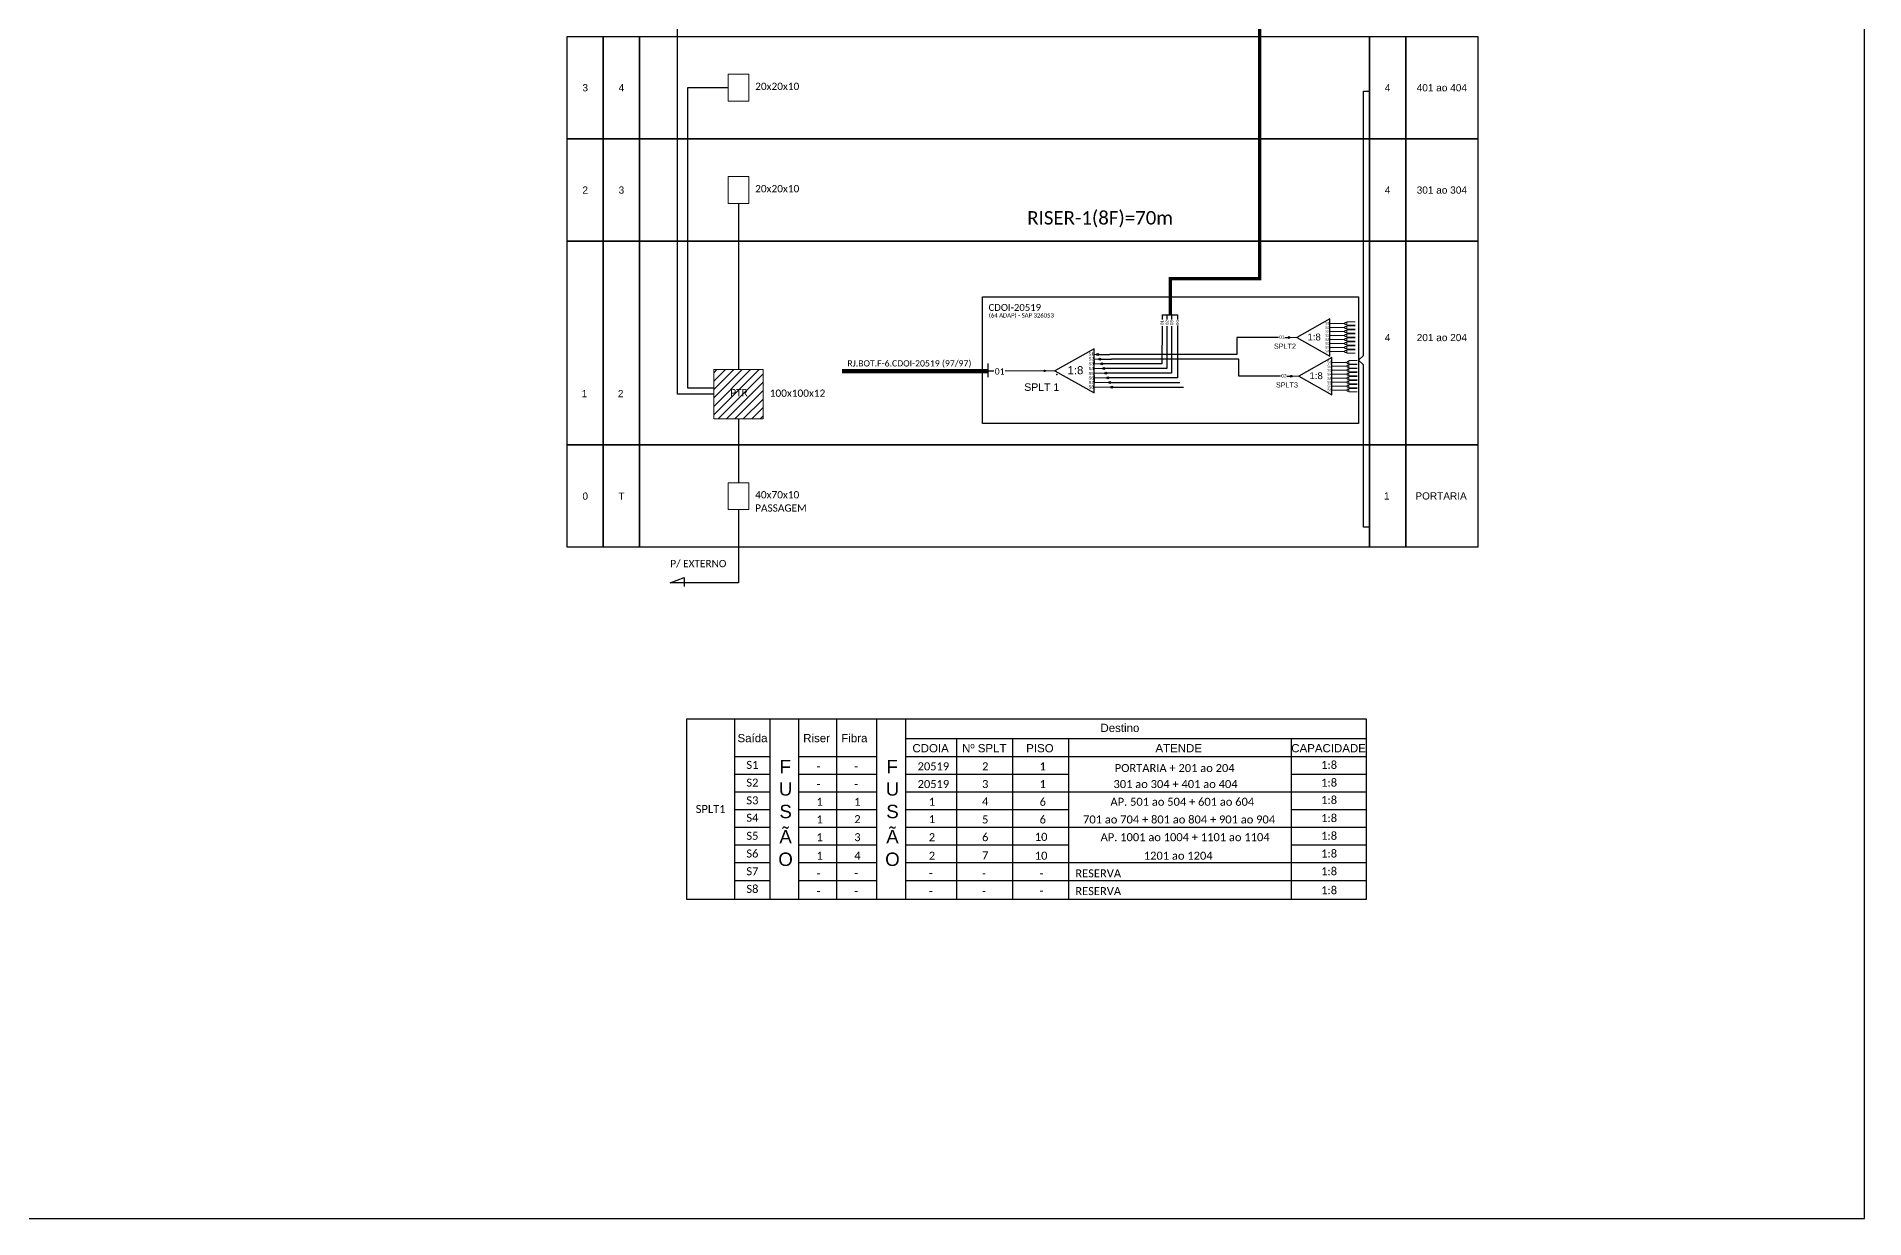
# Model space of a CAD drawing. Extents: x -89 to 749, y 705 to 1299.
# Drawn here: x 339.8 to 749.2, y 705 to 969.8 of the extents above; entities that cross this region are included whole.
import ezdxf
from ezdxf.enums import TextEntityAlignment as Align

# ---------------------------------------------------------------- set-up
doc = ezdxf.new("R2010")
doc.units = 0
doc.styles.add('ARIAL', font='arial.ttf')
doc.styles.get("Standard").update_dxf_attribs({"font": 'arial.ttf'})
doc.styles.add('WMF-Calibri0', font='calibri.ttf')
doc.linetypes.add('RESERVA', pattern='A,0.5,-0.15,["RESERVA",Standard,S=0.18,R=0,X=0,Y=-0.1],-1.3', length=1.95)

# ---------------------------------------------------------------- blocks, each defined once
blk = doc.blocks.new('SPLT_1-8_SC-APC')
at = {"color": 1}
blk.add_lwpolyline([(-7.37, -2.1), (-17.04, -7.55), (-7.37, -13), (-7.37, -2.1)], dxfattribs=at)
at = {"color": 3, "lineweight": 0}
for points in [[(-2.99, -3.51), (-7.37, -3.51)], [(-7.37, -4.66), (-2.99, -4.66)], [(-2.41, -3.02), (-2.41, -4)], [(-2.41, -3.02), (0, -3.02)], [(-2.41, -4), (0, -4)], [(-2.41, -4.17), (-2.41, -5.16)], [(-2.41, -4.17), (0, -4.17)], [(-2.41, -5.16), (0, -5.16)], [(-7.37, -5.82), (-2.99, -5.82)], [(-7.37, -6.97), (-2.99, -6.97)], [(-7.37, -8.12), (-2.99, -8.12)], [(-7.37, -9.28), (-2.99, -9.28)], [(-7.37, -10.43), (-2.99, -10.43)], [(-2.41, -5.32), (-2.41, -6.31)], [(-2.41, -5.32), (0, -5.32)], [(-2.41, -6.31), (0, -6.31)], [(-2.41, -6.48), (-2.41, -7.46)], [(-2.41, -6.48), (0, -6.48)], [(-2.41, -7.46), (0, -7.46)], [(-2.41, -7.63), (-2.41, -8.62)], [(-2.41, -7.63), (0, -7.63)], [(-2.41, -8.62), (0, -8.62)], [(-2.41, -8.78), (-2.41, -9.77)], [(-2.41, -8.78), (0, -8.78)], [(-2.41, -9.77), (0, -9.77)], [(-2.41, -9.94), (-2.41, -10.92)], [(-2.41, -9.94), (0, -9.94)], [(-7.37, -11.58), (-2.99, -11.58)], [(-2.41, -10.92), (0, -10.92)], [(-2.41, -11.09), (-2.41, -12.08)], [(-2.41, -11.09), (0, -11.09)], [(-2.41, -12.08), (0, -12.08)]]:
    blk.add_lwpolyline(points, dxfattribs=at)
for points in [[(-2.99, -3.22), (-2.41, -3.22), (-2.41, -3.8), (-2.99, -3.8)], [(-2.99, -4.38), (-2.41, -4.38), (-2.41, -4.95), (-2.99, -4.95)], [(-2.99, -5.53), (-2.41, -5.53), (-2.41, -6.1), (-2.99, -6.1)], [(-2.99, -6.68), (-2.41, -6.68), (-2.41, -7.26), (-2.99, -7.26)], [(-2.99, -7.84), (-2.41, -7.84), (-2.41, -8.41), (-2.99, -8.41)], [(-2.99, -8.99), (-2.41, -8.99), (-2.41, -9.56), (-2.99, -9.56)], [(-2.99, -10.14), (-2.41, -10.14), (-2.41, -10.72), (-2.99, -10.72)], [(-2.99, -11.3), (-2.41, -11.3), (-2.41, -11.87), (-2.99, -11.87)]]:
    blk.add_lwpolyline(points, close=True, dxfattribs=at)
at = {"color": 1, "lineweight": 0}
blk.add_lwpolyline([(-17.04, -7.55), (-19.26, -7.55)], dxfattribs=at)
at = {"color": 1, "style": 'ARIAL'}
for s, height, p in [('S1', 0.75, (-8.74, -3.78)), ('S2', 0.75, (-8.74, -4.97)), ('1:8', 2, (-13.91, -8.4)), ('S3', 0.75, (-8.74, -6.18)), ('S4', 0.75, (-8.74, -7.36)), ('S5', 0.75, (-8.74, -8.57)), ('S6', 0.75, (-8.74, -9.69)), ('S7', 0.75, (-8.74, -10.78)), ('S8', 0.75, (-8.74, -11.9))]:
    blk.add_text(s, height=height, dxfattribs=at).set_placement(p)
blk = doc.blocks.new('SPLT_1-8_DIV_DIR')
h = blk.add_hatch(color=3)
h.dxf.hatch_style = 1
edge = h.paths.add_edge_path()
edge.add_arc((12.77, 4.04), 0.242, 0, 360)
h = blk.add_hatch(color=3)
h.dxf.hatch_style = 1
edge = h.paths.add_edge_path()
edge.add_arc((13.27, 2.88), 0.242, 0, 360)
h = blk.add_hatch(color=3)
h.dxf.hatch_style = 1
edge = h.paths.add_edge_path()
edge.add_arc((13.77, 1.73), 0.242, 0, 360)
h = blk.add_hatch(color=3)
h.dxf.hatch_style = 1
edge = h.paths.add_edge_path()
edge.add_arc((14.27, 0.58), 0.242, 0, 360)
h = blk.add_hatch(color=3)
h.dxf.hatch_style = 1
edge = h.paths.add_edge_path()
edge.add_arc((14.77, -0.58), 0.242, 0, 360)
h = blk.add_hatch(color=3)
h.dxf.hatch_style = 1
edge = h.paths.add_edge_path()
edge.add_arc((15.27, -1.73), 0.242, 0, 360)
h = blk.add_hatch(color=3)
h.dxf.hatch_style = 1
edge = h.paths.add_edge_path()
edge.add_arc((15.77, -2.88), 0.242, 0, 360)
h = blk.add_hatch(color=3)
h.dxf.hatch_style = 1
edge = h.paths.add_edge_path()
edge.add_arc((16.27, -4.04), 0.242, 0, 360)
at = {"color": 1}
blk.add_lwpolyline([(11.89, 5.45), (2.22, 0), (11.89, -5.45), (11.89, 5.45)], dxfattribs=at)
at = {"color": 1, "lineweight": 0}
blk.add_lwpolyline([(2.22, 0), (0, 0)], dxfattribs=at)
at = {"color": 7, "lineweight": 0}
for points in [[(12.77, 4.04), (11.89, 4.04)], [(11.89, 2.88), (13.27, 2.88)], [(11.89, 1.73), (13.77, 1.73)], [(11.89, 0.58), (14.27, 0.58)], [(11.89, -0.58), (14.77, -0.58)], [(11.89, -1.73), (15.27, -1.73)], [(11.89, -2.88), (15.77, -2.88)], [(11.89, -4.04), (16.27, -4.04)]]:
    blk.add_lwpolyline(points, dxfattribs=at)
at = {"color": 3}
for centre in [(12.77, 4.04), (13.27, 2.88), (13.77, 1.73), (14.27, 0.58), (14.77, -0.58), (15.27, -1.73), (15.77, -2.88), (16.27, -4.04)]:
    blk.add_circle(centre, 0.242, dxfattribs=at)
at = {"color": 1, "style": 'ARIAL'}
for s, height, p in [('S1', 0.75, (10.52, 3.77)), ('1:8', 2, (5.35, -0.85)), ('S2', 0.75, (10.52, 2.58)), ('S3', 0.75, (10.52, 1.37)), ('S4', 0.75, (10.52, 0.19)), ('S5', 0.75, (10.52, -1.02)), ('S6', 0.75, (10.52, -2.14)), ('S7', 0.75, (10.52, -3.24)), ('S8', 0.75, (10.52, -4.36))]:
    blk.add_text(s, height=height, dxfattribs=at).set_placement(p)

msp = doc.modelspace()

# ---------------------------------------------------------------- hatches: boundary and pattern name
h = msp.add_hatch(color=3)
h.dxf.hatch_style = 1
edge = h.paths.add_edge_path()
edge.add_arc((620.35, 902.35), 0.197, 0, 360)
h = msp.add_hatch()
h.set_pattern_fill('ANSI31', color=1, scale=0.42)
h.set_pattern_definition([(45, (-83.8741, 2765.0823), (-0.9429269, 0.9429269), [])])
h.paths.add_polyline_path([(502.53, 895.2), (491.47, 895.2), (491.47, 884.14), (502.53, 884.14)])
h.paths.add_polyline_path([(494.78, 888.78), (499.55, 888.78), (499.55, 891.21), (494.78, 891.21)], flags=24)
h = msp.add_hatch(color=3)
h.dxf.hatch_style = 1
edge = h.paths.add_edge_path()
edge.add_arc((565.58, 894.88), 0.287, 0, 360)
h = msp.add_hatch(color=3)
h.dxf.hatch_style = 1
edge = h.paths.add_edge_path()
edge.add_arc((620.81, 893.68), 0.197, 0, 360)

# ---------------------------------------------------------------- linework, layer by layer
at = {"color": 5}
msp.add_line((591.91, 907.4), (595.39, 907.4), dxfattribs=at)
at = {"color": 3}
msp.add_line((577.49, 898.56), (580.11, 898.56), dxfattribs=at)
at = {"color": 2}
for p, q in [((609.14, 897.51), (580.56, 897.51)), ((609.14, 893.68), (609.14, 897.51)), ((618.43, 893.68), (609.14, 893.68))]:
    msp.add_line(p, q, dxfattribs=at)
at = {"color": 7}
for p, q in [((485.49, 816.91), (637.6, 816.91)), ((485.49, 776.5), (485.49, 816.91)), ((496.15, 816.91), (496.15, 776.5)), ((504.03, 816.91), (504.03, 776.5)), ((510.51, 776.5), (510.51, 816.91)), ((518.96, 816.91), (518.96, 776.5)), ((527.97, 816.91), (527.97, 776.5)), ((534.45, 816.91), (534.45, 776.5)), ((637.6, 816.91), (637.6, 776.5)), ((534.45, 812.5), (637.6, 812.5)), ((545.86, 812.5), (545.86, 776.5)), ((558.43, 812.5), (558.43, 776.5)), ((570.98, 812.5), (570.98, 776.5)), ((620.81, 812.5), (620.81, 776.5)), ((496.15, 808.53), (504.03, 808.53)), ((510.51, 808.53), (527.97, 808.53)), ((534.45, 808.53), (637.6, 808.53)), ((496.15, 804.56), (504.03, 804.56)), ((510.51, 804.56), (527.97, 804.56)), ((534.45, 804.56), (570.98, 804.56)), ((620.81, 804.56), (637.6, 804.56)), ((496.15, 800.6), (504.03, 800.6)), ((510.51, 800.6), (527.97, 800.6)), ((534.45, 800.6), (637.6, 800.6)), ((496.15, 796.63), (504.03, 796.63)), ((510.51, 796.63), (527.97, 796.63)), ((534.45, 796.63), (570.98, 796.63)), ((620.81, 796.63), (637.6, 796.63)), ((496.15, 792.66), (504.03, 792.66)), ((510.51, 792.66), (527.97, 792.66)), ((534.45, 792.66), (637.6, 792.66)), ((496.15, 788.69), (504.03, 788.69)), ((510.51, 788.69), (527.97, 788.69)), ((534.45, 788.69), (570.98, 788.69)), ((620.81, 788.69), (637.6, 788.69)), ((496.15, 784.72), (504.03, 784.72)), ((510.51, 784.72), (527.97, 784.72)), ((534.45, 784.72), (637.6, 784.72)), ((496.15, 780.75), (504.03, 780.75)), ((510.51, 780.75), (527.97, 780.75)), ((534.45, 780.75), (637.6, 780.75)), ((637.6, 776.5), (485.49, 776.5))]:
    msp.add_line(p, q, dxfattribs=at)
for points in [[(-89.32, 705.02), (749.25, 705.02), (749.25, 1299.02), (-89.32, 1299.02), (-89.32, 705.02)], [(576.73, 897.11), (576.73, 896.49)]]:
    msp.add_lwpolyline(points)
at = {"color": 5, "const_width": 0.77}
msp.add_lwpolyline([(613.77, 1122.92), (613.77, 915.54), (593.76, 915.54), (593.76, 907.4)], dxfattribs=at)
at = {"color": 3}
for points in [[(491.47, 889.67), (483.39, 889.67), (483.39, 1027.06), (494.68, 1027.06)], [(494.68, 958.3), (485.58, 958.3), (485.58, 891.11), (491.47, 891.11)], [(638.38, 859.88), (637.02, 859.88), (637.02, 896.22), (635.92, 897.27), (637.02, 898.33), (637.02, 957.5), (638.38, 957.5)], [(497, 932.36), (497, 895.2)], [(617.98, 902.35), (608.68, 902.35), (608.68, 898.56), (580.11, 898.56)], [(619.43, 902.35), (620.35, 902.35)], [(554.23, 894.79), (552.99, 894.79)], [(565.87, 894.89), (556.77, 894.79)], [(497, 884.14), (497, 869.83)]]:
    msp.add_lwpolyline(points, dxfattribs=at)
at = {"color": 7}
for points in [[(458.65, 969.76), (466.75, 969.76), (466.75, 946.84), (458.65, 946.84)], [(466.75, 969.76), (474.85, 969.76), (474.85, 946.84), (466.75, 946.84)], [(474.85, 969.76), (638.38, 969.76), (638.38, 946.84), (474.85, 946.84)], [(638.38, 969.76), (646.48, 969.76), (646.48, 946.84), (638.38, 946.84)], [(646.48, 969.76), (662.68, 969.76), (662.68, 946.84), (646.48, 946.84)], [(458.65, 946.84), (466.75, 946.84), (466.75, 923.92), (458.65, 923.92)], [(466.75, 946.84), (474.85, 946.84), (474.85, 923.92), (466.75, 923.92)], [(474.85, 946.84), (638.38, 946.84), (638.38, 923.92), (474.85, 923.92)], [(638.38, 946.84), (646.48, 946.84), (646.48, 923.92), (638.38, 923.92)], [(646.48, 946.84), (662.68, 946.84), (662.68, 923.92), (646.48, 923.92)], [(458.65, 923.92), (466.75, 923.92), (466.75, 878.28), (458.65, 878.28)], [(466.75, 923.92), (474.85, 923.92), (474.85, 878.28), (466.75, 878.28)], [(474.85, 923.92), (638.38, 923.92), (638.38, 878.28), (474.85, 878.28)], [(638.38, 923.92), (646.48, 923.92), (646.48, 878.28), (638.38, 878.28)], [(646.48, 923.92), (662.68, 923.92), (662.68, 878.28), (646.48, 878.28)], [(458.65, 878.28), (466.75, 878.28), (466.75, 855.35), (458.65, 855.35)], [(466.75, 878.28), (474.85, 878.28), (474.85, 855.35), (466.75, 855.35)], [(474.85, 878.28), (638.38, 878.28), (638.38, 855.35), (474.85, 855.35)], [(638.38, 878.28), (646.48, 878.28), (646.48, 855.35), (638.38, 855.35)], [(646.48, 878.28), (662.68, 878.28), (662.68, 855.35), (646.48, 855.35)]]:
    msp.add_lwpolyline(points, close=True, dxfattribs=at)
at = {"color": 0, "lineweight": 0}
for points in [[(494.68, 961.32), (499.32, 961.32), (499.32, 955.28), (494.68, 955.28)], [(494.68, 938.4), (499.32, 938.4), (499.32, 932.36), (494.68, 932.36)], [(494.68, 869.83), (499.32, 869.83), (499.32, 863.8), (494.68, 863.8)]]:
    msp.add_lwpolyline(points, close=True, dxfattribs=at)
at = {"color": 1}
msp.add_lwpolyline([(551.68, 911.47), (635.92, 911.47), (635.92, 883.07), (551.68, 883.07)], close=True, dxfattribs=at)
at = {"color": 5}
for points in [[(595.39, 905.01), (595.39, 893.32), (579.77, 893.32)], [(591.91, 907.4), (591.91, 906.38)], [(592.98, 907.4), (592.98, 906.38)], [(594.05, 907.4), (594.05, 906.38)], [(595.39, 907.4), (595.39, 906.36)], [(591.91, 904.87), (591.89, 896.46), (578.4, 896.46)], [(592.98, 904.87), (592.98, 895.41), (578.86, 895.41)], [(594.05, 904.87), (594.05, 894.36), (579.31, 894.36)], [(577.27, 898.59), (577.27, 898.59)]]:
    msp.add_lwpolyline(points, dxfattribs=at)
at = {"color": 2}
for points in [[(577.95, 897.51), (580.56, 897.51)], [(619.89, 893.68), (620.81, 893.68)]]:
    msp.add_lwpolyline(points, dxfattribs=at)
at = {"color": 1, "lineweight": 0}
msp.add_lwpolyline([(491.47, 895.2), (502.53, 895.2), (502.53, 884.14), (491.47, 884.14)], close=True, dxfattribs=at)
at = {"color": 1, "const_width": 0.95}
msp.add_lwpolyline([(520.24, 894.79), (552.99, 894.79)], dxfattribs=at)
at = {"color": 1}
for points in [[(552.99, 893.48), (552.99, 896.54)], [(576.73, 893.86), (576.73, 892.41)], [(497, 863.8), (497, 847.38), (481.74, 847.38), (484.83, 848.58), (484.83, 846.54)]]:
    msp.add_lwpolyline(points, dxfattribs=at)
at = {"color": 251, "linetype": 'RESERVA', "ltscale": 3}
for points in [[(580.22, 892.27), (595.9, 892.27)], [(580.68, 891.22), (596.71, 891.22)]]:
    msp.add_lwpolyline(points, dxfattribs=at)
at = {"color": 3}
for centre in [(620.35, 902.35), (620.81, 893.68)]:
    msp.add_circle(centre, 0.197, dxfattribs=at)
at = {"color": 7}
for p in [(458.65, 946.84), (458.65, 923.92), (458.65, 878.28)]:
    msp.add_point(p, dxfattribs=at)
msp.add_point((568.36, 894.06))

# ---------------------------------------------------------------- block references
at = {"color": 3, "xscale": 0.77, "yscale": 0.77, "zscale": 0.77}
for p in [(635.19, 908.16), (635.64, 899.49)]:
    msp.add_blockref('SPLT_1-8_SC-APC', p, dxfattribs=at)
at = {"xscale": 0.9099999999999999, "yscale": 0.9099999999999999, "zscale": 0.9099999999999999}
msp.add_blockref('SPLT_1-8_DIV_DIR', (565.87, 894.89), dxfattribs=at)

# ---------------------------------------------------------------- texts
at = {"color": 7, "style": 'ARIAL'}
for s, height, p in [('3', 1.61, (462.7, 958.3)), ('4', 1.61, (470.8, 958.3)), ('4', 1.61, (642.43, 958.3)), ('401 ao 404', 1.61, (654.58, 958.3)), ('2', 1.61, (462.7, 935.38)), ('3', 1.61, (470.8, 935.38)), ('4', 1.61, (642.43, 935.38)), ('301 ao 304', 1.61, (654.58, 935.38)), ('4', 1.61, (642.43, 902.34)), ('201 ao 204', 1.61, (654.58, 902.34)), ('1', 1.61, (462.52, 889.78)), ('2', 1.61, (470.63, 889.78)), ('0', 1.61, (462.7, 866.82)), ('T', 1.61, (470.8, 866.82)), ('1', 1.61, (642.26, 866.86)), ('PORTARIA', 1.61, (654.41, 866.86)), ('Destino', 1.84, (582.47, 814.91)), ('Saída', 1.84, (500.17, 812.62)), ('Riser', 1.84, (514.52, 812.62)), ('Fibra', 1.84, (522.98, 812.62)), ('CDOIA', 1.84, (540.06, 810.36)), ('Nº SPLT', 1.84, (552.09, 810.36)), ('PISO', 1.84, (564.55, 810.36)), ('ATENDE', 1.84, (595.64, 810.36)), ('CAPACIDADE', 1.84, (629.21, 810.36))]:
    msp.add_text(s, height=height, dxfattribs=at).set_placement(p, align=Align.MIDDLE_CENTER)
at = {"style": 'WMF-Calibri0'}
for s, height, p in [('20x20x10', 1.622, (500.76, 957.8)), ('20x20x10', 1.622, (500.76, 934.88)), ('01', 1.4, (554.42, 894.06)), ('PTR', 1.622, (495.19, 889.19)), ('100x100x12', 1.622, (504.03, 889.07)), ('40x70x10', 1.622, (500.76, 866.31)), ('PASSAGEM', 1.622, (500.76, 863.35)), ('P/ EXTERNO', 1.622, (481.76, 850.9))]:
    msp.add_text(s, height=height, dxfattribs=at).set_placement(p)
at = {"color": 5, "style": 'WMF-Calibri0'}
msp.add_text('RISER-1(8F)=70m', height=3, dxfattribs=at).set_placement((561.71, 927.66))
at = {"color": 1, "style": 'WMF-Calibri0'}
for s, height, p in [('CDOI-20519', 1.54, (553.04, 908.31)), ('RJ.BOT.F-6.CDOI-20519 (97/97)', 1.4, (521.41, 895.86))]:
    msp.add_text(s, height=height, dxfattribs=at).set_placement(p)
msp.add_text('(64 ADAP) - SAP 326053', height=0.9625, dxfattribs=at).set_placement((560.39, 906.83), align=Align.CENTER)
at = {"style": 'ARIAL'}
for s, p in [('01', (591.91, 905.69)), ('02', (593.04, 905.69)), ('03', (594.06, 905.69)), ('04', (595.35, 905.69))]:
    msp.add_text(s, height=0.694, rotation=90, dxfattribs=at).set_placement(p, align=Align.MIDDLE_CENTER)
for s, p in [('SPLT2', (619.44, 899.83)), ('SPLT3', (619.89, 891.16))]:
    msp.add_text(s, height=1.155, dxfattribs=at).set_placement(p, align=Align.CENTER)
for s, p in [('01', (618.74, 902.45)), ('02', (619.2, 893.78))]:
    msp.add_text(s, height=0.77, dxfattribs=at).set_placement(p, align=Align.MIDDLE_CENTER)
at = {"color": 7}
for s, height, style, p in [('SPLT 1', 1.68, 'ARIAL', (561.05, 890.4)), ('20519', 1.793, 'WMF-Calibri0', (537.15, 805.4)), ('2', 1.79, 'WMF-Calibri0', (551.59, 805.4)), ('1', 1.79, 'WMF-Calibri0', (564.48, 805.4)), ('PORTARIA + 201 ao 204 ', 1.7927, 'WMF-Calibri0', (581.31, 805.02)), ('-', 1.79, 'WMF-Calibri0', (514.5, 805.4)), ('-', 1.79, 'WMF-Calibri0', (522.96, 805.4)), ('20519', 1.793, 'WMF-Calibri0', (537.15, 801.43)), ('3', 1.79, 'WMF-Calibri0', (551.59, 801.43)), ('1', 1.79, 'WMF-Calibri0', (564.48, 801.43)), ('301 ao 304 + 401 ao 404', 1.7927, 'WMF-Calibri0', (581.03, 801.43)), ('-', 1.79, 'WMF-Calibri0', (514.5, 801.43)), ('1', 1.79, 'WMF-Calibri0', (514.5, 797.46)), ('-', 1.79, 'WMF-Calibri0', (522.96, 801.43)), ('1', 1.79, 'WMF-Calibri0', (522.96, 797.46)), ('1', 1.79, 'WMF-Calibri0', (539.66, 797.46)), ('4', 1.79, 'WMF-Calibri0', (551.59, 797.54)), ('6', 1.79, 'WMF-Calibri0', (564.48, 797.46)), ('AP. 501 ao 504 + 601 ao 604', 1.7927, 'WMF-Calibri0', (580.35, 797.46)), ('1', 1.79, 'WMF-Calibri0', (514.5, 793.5)), ('2', 1.79, 'WMF-Calibri0', (522.96, 793.57)), ('1', 1.79, 'WMF-Calibri0', (539.66, 793.57)), ('5', 1.79, 'WMF-Calibri0', (551.59, 793.5)), ('6', 1.79, 'WMF-Calibri0', (564.48, 793.5)), ('701 ao 704 + 801 ao 804 + 901 ao 904', 1.7927, 'WMF-Calibri0', (574.21, 793.5)), ('1', 1.79, 'WMF-Calibri0', (514.5, 789.53)), ('3', 1.79, 'WMF-Calibri0', (522.96, 789.53)), ('2', 1.79, 'WMF-Calibri0', (539.66, 789.53)), ('6', 1.79, 'WMF-Calibri0', (551.59, 789.53)), ('10', 1.793, 'WMF-Calibri0', (563.4, 789.6)), ('AP. 1001 ao 1004 + 1101 ao 1104', 1.7927, 'WMF-Calibri0', (578.14, 789.53)), ('1', 1.79, 'WMF-Calibri0', (514.5, 785.38)), ('4', 1.79, 'WMF-Calibri0', (522.96, 785.38)), ('2', 1.79, 'WMF-Calibri0', (539.66, 785.38)), ('7', 1.79, 'WMF-Calibri0', (551.59, 785.46)), ('10', 1.793, 'WMF-Calibri0', (563.4, 785.38)), ('1201 ao 1204', 1.7927, 'WMF-Calibri0', (587.83, 785.38)), ('-', 1.79, 'WMF-Calibri0', (514.5, 781.42)), ('-', 1.79, 'WMF-Calibri0', (522.96, 781.49)), ('-', 1.79, 'WMF-Calibri0', (539.66, 781.49)), ('-', 1.79, 'WMF-Calibri0', (551.59, 781.42)), ('-', 1.79, 'WMF-Calibri0', (564.48, 781.42)), ('RESERVA', 1.793, 'WMF-Calibri0', (572.48, 781.42)), ('-', 1.79, 'WMF-Calibri0', (514.5, 777.45)), ('-', 1.79, 'WMF-Calibri0', (522.96, 777.45)), ('-', 1.79, 'WMF-Calibri0', (539.66, 777.45)), ('-', 1.79, 'WMF-Calibri0', (551.59, 777.45)), ('-', 1.79, 'WMF-Calibri0', (564.48, 777.53)), ('RESERVA', 1.793, 'WMF-Calibri0', (572.48, 777.45))]:
    msp.add_text(s, height=height, dxfattribs=dict(at, style=style)).set_placement(p)
at = {"color": 7, "linetype": 'Continuous', "style": 'ARIAL'}
for s, p in [('F', (506.22, 804.73)), ('F', (530.16, 804.73)), ('U', (506.07, 799.73)), ('U', (530.01, 799.73)), ('S', (506.19, 794.68)), ('S', (530.13, 794.68)), ('Ã', (506.18, 789.03)), ('Ã', (530.12, 789.03)), ('O', (505.94, 783.98)), ('O', (529.88, 783.98))]:
    msp.add_text(s, height=3, dxfattribs=at).set_placement(p)
at = {"color": 7, "lineweight": 0, "style": 'WMF-Calibri0', "flags": 8}
for tag, p, s in [('S1', (498.79, 805.72), 'S1'), ('1:8', (627.53, 805.72), '1:8'), ('S2', (498.79, 801.75), 'S2'), ('1:8', (627.53, 801.75), '1:8'), ('S3', (498.79, 797.78), 'S3'), ('1:8', (627.53, 797.86), '1:8'), ('SPLT1', (487.45, 795.84), 'XX'), ('S4', (498.79, 793.89), 'S4'), ('1:8', (627.53, 793.81), '1:8'), ('S5', (498.79, 789.84), 'S5'), ('1:8', (627.53, 789.84), '1:8'), ('S6', (498.79, 785.87), 'S6'), ('1:8', (627.53, 785.87), '1:8'), ('S7', (498.79, 781.9), 'S7'), ('1:8', (627.53, 781.9), '1:8'), ('S8', (498.79, 777.94), 'S8'), ('1:8', (627.53, 777.65), '1:8')]:
    msp.add_attdef(tag, p, s, height=1.793, dxfattribs=at)

doc.saveas('drawing.dxf')
